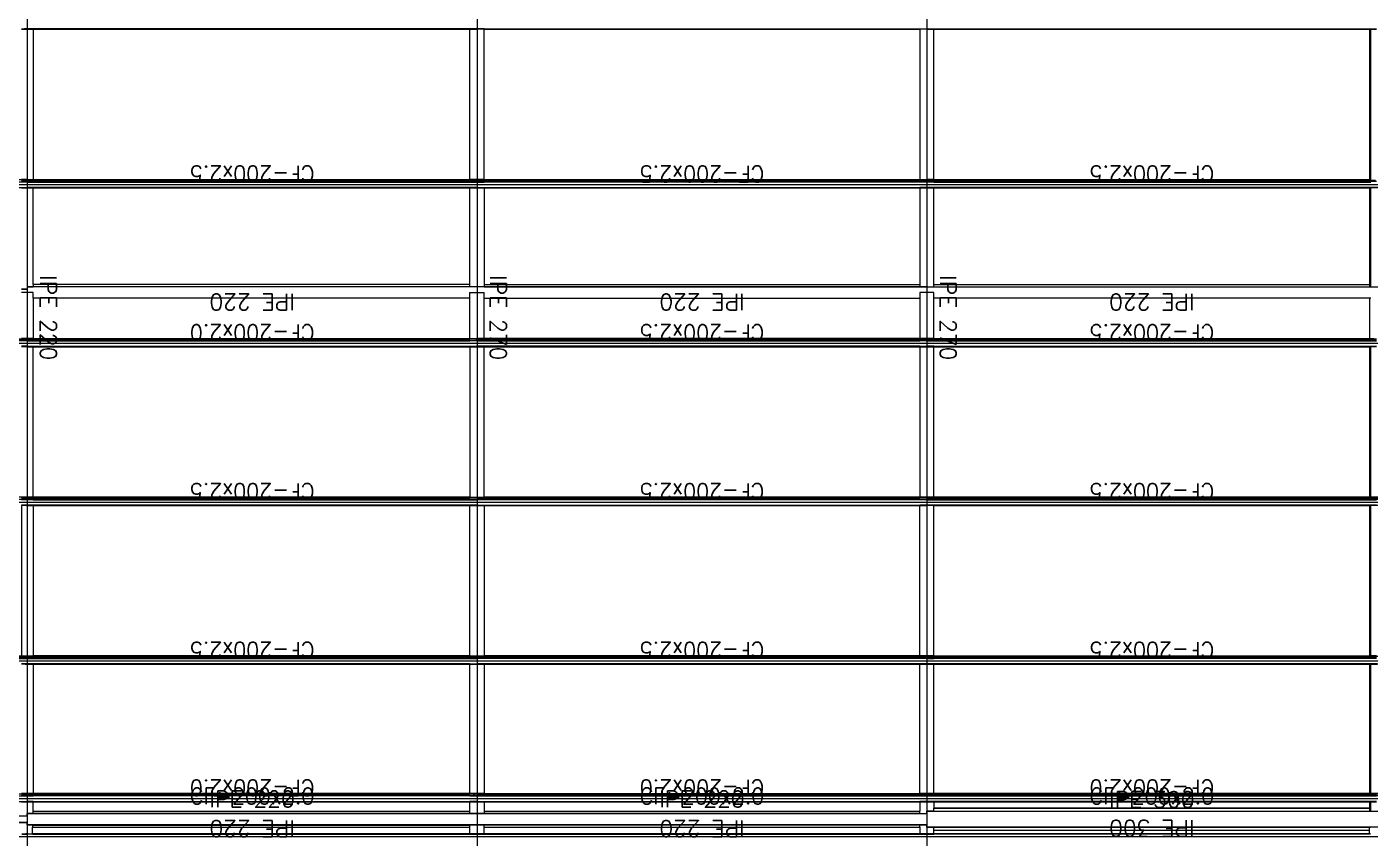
# Model space of a CAD drawing. Header units: millimetres. Extents: x 0 to 149, y -64 to 103.
# Drawn here: x 71.74 to 84.43, y -0.99 to 6.68 of the extents above; entities that cross this region are included whole.
import ezdxf
from ezdxf.enums import TextEntityAlignment as Align

# ---------------------------------------------------------------- set-up
doc = ezdxf.new("R2010")
doc.units = ezdxf.units.MM
for name, color, linetype, lineweight in [('BARRAS_DE_ACERO', 7, 'Continuous', 9), ('ejes', 251, 'Continuous', 0), ('REFERENCIA_DE_LAS_BARRAS', 2, 'Continuous', 9)]:
    doc.layers.add(name, color=color, linetype=linetype, lineweight=lineweight)
doc.styles.add('CYPETXT', font='romans__.ttf', dxfattribs={"height": 0.2})

msp = doc.modelspace()

# ---------------------------------------------------------------- linework, layer by layer
at = {"layer": 'BARRAS_DE_ACERO'}
for p, q in [((71.735, 6.658), (71.683, 6.658)), ((71.735, 6.657), (71.683, 6.657)), ((71.683, 6.657), (71.735, 6.657)), ((71.735, 6.661), (71.714, 6.661)), ((71.735, 6.659), (71.715, 6.659)), ((71.735, 6.661), (71.741, 6.661)), ((71.793, 6.659), (71.735, 6.659)), ((71.735, 6.658), (71.793, 6.658)), ((71.793, 6.657), (71.735, 6.657)), ((71.735, 6.657), (71.793, 6.657)), ((71.741, 6.661), (71.793, 6.661)), ((71.793, 6.661), (75.988, 6.661)), ((71.793, 6.658), (75.987, 6.658)), ((71.793, 6.657), (75.988, 6.657)), ((71.793, 6.657), (75.92, 6.657)), ((71.793, 6.657), (71.793, 5.236)), ((75.92, 6.657), (75.988, 6.657)), ((75.987, 6.658), (75.988, 6.658)), ((75.988, 6.661), (75.988, 6.661)), ((76.055, 6.661), (75.988, 6.661)), ((75.988, 6.66), (80.241, 6.66)), ((75.988, 6.658), (75.988, 6.657)), ((80.239, 6.657), (75.988, 6.657)), ((75.988, 6.657), (75.988, 6.657)), ((75.988, 6.657), (75.988, 6.657)), ((75.988, 6.657), (75.988, 6.657)), ((80.24, 6.658), (76.022, 6.658)), ((76.055, 6.661), (80.241, 6.661)), ((76.055, 6.657), (80.17, 6.657)), ((80.17, 6.657), (80.17, 5.236)), ((80.241, 6.657), (80.17, 6.657)), ((80.239, 6.657), (80.241, 6.657)), ((80.241, 6.658), (80.24, 6.658)), ((80.241, 6.661), (84.485, 6.661)), ((80.241, 6.66), (80.279, 6.66)), ((80.241, 6.658), (80.244, 6.658)), ((80.241, 6.657), (80.305, 6.657)), ((80.243, 6.657), (84.485, 6.657)), ((84.485, 6.658), (80.244, 6.658)), ((80.279, 6.66), (84.485, 6.66)), ((84.423, 6.657), (80.305, 6.657)), ((80.305, 5.236), (80.305, 6.657)), ((71.738, 5.234), (69.363, 5.234)), ((71.735, 5.236), (71.683, 5.236)), ((71.683, 5.232), (71.737, 5.232)), ((71.735, 5.215), (71.683, 5.215)), ((71.735, 5.213), (71.683, 5.213)), ((71.686, 5.232), (71.735, 5.232)), ((71.735, 5.216), (71.734, 5.216)), ((71.735, 5.236), (71.738, 5.236)), ((71.735, 5.232), (71.738, 5.232)), ((71.735, 5.215), (71.737, 5.215)), ((71.735, 5.213), (71.738, 5.213)), ((71.737, 5.212), (71.735, 5.212)), ((71.737, 5.232), (71.738, 5.232)), ((71.738, 5.236), (71.738, 5.234)), ((71.793, 5.234), (71.738, 5.234)), ((71.738, 5.234), (71.738, 5.234)), ((71.738, 5.234), (71.738, 5.234)), ((71.738, 5.232), (71.738, 5.232)), ((71.738, 5.232), (71.741, 5.232)), ((71.738, 5.232), (71.738, 5.232)), ((71.738, 5.232), (71.738, 5.232)), ((71.738, 5.231), (71.751, 5.231)), ((71.738, 5.218), (71.741, 5.218)), ((71.738, 5.217), (75.987, 5.217)), ((71.738, 5.217), (71.738, 5.217)), ((71.738, 5.215), (71.738, 5.216)), ((71.738, 5.215), (76.055, 5.215)), ((71.738, 5.215), (71.738, 5.213)), ((71.738, 5.212), (71.738, 5.213)), ((71.738, 5.213), (71.793, 5.213)), ((71.738, 5.213), (71.738, 5.213)), ((71.738, 5.211), (71.793, 5.211)), ((71.741, 5.232), (71.748, 5.232)), ((71.741, 5.218), (75.987, 5.218)), ((71.748, 5.232), (71.793, 5.232)), ((71.751, 5.231), (75.991, 5.231)), ((71.793, 5.234), (75.92, 5.234)), ((71.793, 5.232), (75.92, 5.232)), ((71.793, 5.213), (76.055, 5.213)), ((71.793, 5.211), (76.055, 5.211)), ((76.055, 5.236), (75.92, 5.236)), ((75.92, 5.234), (75.991, 5.234)), ((75.985, 5.232), (75.92, 5.232)), ((75.92, 5.216), (75.991, 5.216)), ((75.988, 5.232), (75.985, 5.232)), ((84.485, 5.218), (75.987, 5.218)), ((80.235, 5.217), (75.987, 5.217)), ((75.988, 5.232), (75.991, 5.232)), ((80.305, 5.234), (75.991, 5.234)), ((76.05, 5.232), (75.991, 5.232)), ((76.055, 5.231), (75.991, 5.231)), ((80.285, 5.216), (75.991, 5.216)), ((76.055, 5.236), (80.17, 5.236)), ((76.055, 5.231), (80.305, 5.231)), ((80.305, 5.215), (76.055, 5.215)), ((80.305, 5.213), (76.055, 5.213)), ((76.055, 5.211), (76.055, 5.211)), ((80.17, 5.236), (80.241, 5.236)), ((80.17, 5.232), (80.241, 5.232)), ((80.235, 5.217), (84.423, 5.217)), ((80.305, 5.236), (80.241, 5.236)), ((80.241, 5.232), (80.257, 5.232)), ((80.257, 5.232), (84.476, 5.232)), ((80.285, 5.216), (84.423, 5.216)), ((80.305, 5.234), (84.433, 5.234)), ((80.305, 5.231), (84.474, 5.231)), ((80.305, 5.215), (84.423, 5.215)), ((80.305, 5.213), (84.423, 5.213)), ((80.305, 5.211), (84.433, 5.211)), ((84.423, 5.236), (84.433, 5.236)), ((84.433, 5.217), (84.423, 5.217)), ((84.433, 5.216), (84.423, 5.216)), ((84.433, 5.215), (84.423, 5.215)), ((84.433, 5.213), (84.423, 5.213)), ((71.735, 5.159), (71.733, 5.159)), ((71.738, 5.161), (71.735, 5.161)), ((71.738, 5.158), (71.735, 5.158)), ((71.735, 5.157), (71.735, 5.157)), ((71.738, 5.161), (71.738, 5.16)), ((71.738, 5.16), (71.769, 5.16)), ((71.738, 5.158), (71.738, 5.158)), ((71.738, 5.157), (71.738, 5.158)), ((71.738, 5.157), (71.793, 5.157)), ((71.738, 5.157), (71.738, 5.157)), ((71.793, 5.157), (71.738, 5.157)), ((71.793, 5.161), (71.741, 5.161)), ((71.769, 5.16), (71.793, 5.16)), ((71.793, 5.158), (71.792, 5.158)), ((71.793, 5.161), (71.793, 5.161)), ((71.793, 5.161), (76.055, 5.161)), ((71.793, 5.16), (71.793, 5.16)), ((75.991, 5.16), (71.793, 5.16)), ((71.793, 5.158), (71.793, 5.158)), ((76.055, 5.158), (71.793, 5.158)), ((71.793, 4.245), (71.793, 5.157)), ((71.793, 5.157), (75.92, 5.157)), ((76.055, 5.157), (71.793, 5.157)), ((75.92, 4.245), (75.92, 5.157)), ((75.991, 5.16), (76.055, 5.16)), ((76.055, 5.161), (80.17, 5.161)), ((76.055, 5.161), (76.055, 5.161)), ((76.055, 5.16), (76.055, 5.16)), ((76.055, 5.16), (80.17, 5.16)), ((76.055, 5.16), (76.055, 5.16)), ((76.055, 5.158), (76.055, 5.158)), ((76.055, 5.158), (80.17, 5.158)), ((76.055, 5.157), (80.17, 5.157)), ((80.235, 5.161), (80.17, 5.161)), ((80.235, 5.16), (80.17, 5.16)), ((80.235, 5.158), (80.17, 5.158)), ((80.17, 5.157), (80.235, 5.157)), ((80.17, 5.157), (80.17, 4.245)), ((80.17, 5.157), (80.235, 5.157)), ((80.305, 5.161), (80.235, 5.161)), ((80.235, 5.161), (80.235, 5.161)), ((80.305, 5.16), (80.235, 5.16)), ((80.235, 5.16), (80.235, 5.16)), ((80.305, 5.158), (80.235, 5.158)), ((80.235, 5.158), (80.235, 5.158)), ((80.235, 5.157), (80.235, 5.157)), ((80.235, 5.157), (80.305, 5.157)), ((80.305, 5.161), (84.494, 5.161)), ((84.543, 5.16), (80.305, 5.16)), ((80.305, 4.245), (80.305, 5.157)), ((71.684, 4.2), (71.735, 4.2)), ((71.738, 4.224), (71.738, 4.223)), ((71.738, 4.224), (71.793, 4.224)), ((71.738, 4.223), (71.738, 4.2)), ((80.242, 4.223), (71.738, 4.223)), ((75.92, 4.244), (71.793, 4.244)), ((75.92, 4.244), (75.92, 4.245)), ((75.92, 4.224), (75.92, 4.244)), ((75.92, 4.224), (75.92, 4.224)), ((76.055, 4.244), (80.17, 4.244)), ((76.055, 4.224), (76.055, 4.224)), ((80.17, 4.245), (80.17, 4.244)), ((80.17, 4.244), (80.17, 4.224)), ((80.242, 4.223), (80.267, 4.223)), ((80.267, 4.223), (88.735, 4.223)), ((84.433, 4.224), (84.423, 4.224)), ((71.793, 4.168), (71.683, 4.168)), ((71.793, 4.114), (71.793, 4.168)), ((71.793, 4.114), (71.793, 3.736)), ((75.92, 4.114), (71.793, 4.114)), ((76.055, 4.114), (76.055, 4.168)), ((76.055, 4.114), (80.17, 4.114)), ((80.17, 4.114), (80.17, 3.736)), ((80.305, 4.114), (80.305, 4.168)), ((80.305, 3.736), (80.305, 4.114)), ((84.423, 4.114), (80.305, 4.114)), ((84.433, 4.114), (84.423, 4.114)), ((69.305, 3.718), (71.741, 3.718)), ((69.309, 3.732), (71.793, 3.732)), ((71.683, 3.736), (71.735, 3.736)), ((71.735, 3.734), (71.683, 3.734)), ((71.735, 3.717), (71.683, 3.717)), ((71.735, 3.716), (71.683, 3.716)), ((71.735, 3.713), (71.683, 3.713)), ((71.793, 3.736), (71.735, 3.736)), ((71.74, 3.717), (71.735, 3.717)), ((71.735, 3.716), (71.739, 3.716)), ((71.735, 3.713), (75.92, 3.713)), ((71.735, 3.712), (71.738, 3.712)), ((71.738, 3.712), (75.92, 3.712)), ((71.739, 3.716), (71.74, 3.716)), ((71.74, 3.717), (71.741, 3.717)), ((71.741, 3.716), (71.74, 3.716)), ((71.741, 3.732), (71.793, 3.732)), ((71.741, 3.718), (75.985, 3.718)), ((71.741, 3.717), (71.743, 3.717)), ((71.743, 3.716), (71.741, 3.716)), ((75.92, 3.715), (71.741, 3.715)), ((71.793, 3.717), (71.743, 3.717)), ((71.743, 3.716), (75.92, 3.716)), ((71.793, 3.732), (75.92, 3.732)), ((75.976, 3.732), (71.793, 3.732)), ((71.793, 3.717), (75.92, 3.717)), ((75.92, 3.736), (75.988, 3.736)), ((75.92, 3.734), (75.985, 3.734)), ((75.985, 3.732), (75.92, 3.732)), ((75.985, 3.717), (75.92, 3.717)), ((75.985, 3.716), (75.92, 3.716)), ((75.985, 3.715), (75.92, 3.715)), ((75.985, 3.713), (75.92, 3.713)), ((75.976, 3.732), (75.985, 3.732)), ((75.985, 3.732), (75.988, 3.732)), ((75.985, 3.718), (75.988, 3.718)), ((75.985, 3.716), (75.988, 3.716)), ((75.985, 3.715), (75.988, 3.715)), ((75.985, 3.713), (75.986, 3.713)), ((75.986, 3.713), (75.988, 3.713)), ((75.988, 3.736), (75.988, 3.736)), ((76.017, 3.734), (75.988, 3.734)), ((75.988, 3.734), (75.988, 3.734)), ((75.988, 3.732), (75.988, 3.732)), ((80.17, 3.732), (75.988, 3.732)), ((75.988, 3.731), (75.988, 3.732)), ((75.988, 3.731), (76.055, 3.731)), ((75.988, 3.718), (75.988, 3.731)), ((75.988, 3.718), (75.988, 3.718)), ((79.068, 3.717), (75.988, 3.717)), ((75.988, 3.715), (75.988, 3.716)), ((75.988, 3.715), (75.988, 3.713)), ((75.988, 3.713), (75.991, 3.713)), ((75.988, 3.713), (75.988, 3.713)), ((75.988, 3.712), (75.988, 3.713)), ((80.17, 3.716), (75.991, 3.716)), ((75.991, 3.715), (80.17, 3.715)), ((80.17, 3.713), (75.991, 3.713)), ((80.238, 3.734), (76.017, 3.734)), ((76.055, 3.736), (80.17, 3.736)), ((80.17, 3.731), (76.055, 3.731)), ((80.17, 3.717), (79.068, 3.717)), ((80.17, 3.736), (80.241, 3.736)), ((80.17, 3.732), (80.238, 3.732)), ((80.238, 3.731), (80.17, 3.731)), ((80.235, 3.718), (80.17, 3.718)), ((80.17, 3.717), (80.235, 3.717)), ((80.235, 3.716), (80.17, 3.716)), ((80.235, 3.715), (80.17, 3.715)), ((80.235, 3.713), (80.17, 3.713)), ((80.235, 3.718), (80.305, 3.718)), ((80.305, 3.717), (80.235, 3.717)), ((80.235, 3.716), (80.238, 3.716)), ((80.238, 3.715), (80.235, 3.715)), ((80.235, 3.713), (80.241, 3.713)), ((80.241, 3.711), (80.237, 3.711)), ((80.241, 3.734), (80.238, 3.734)), ((80.238, 3.732), (80.241, 3.732)), ((80.238, 3.731), (80.241, 3.731)), ((80.305, 3.716), (80.238, 3.716)), ((80.238, 3.715), (80.241, 3.715)), ((80.305, 3.736), (80.241, 3.736)), ((80.266, 3.734), (80.241, 3.734)), ((80.241, 3.731), (84.485, 3.731)), ((80.305, 3.715), (80.241, 3.715)), ((80.305, 3.713), (80.241, 3.713)), ((80.241, 3.711), (80.305, 3.711)), ((80.305, 3.734), (80.266, 3.734)), ((80.305, 3.734), (84.46, 3.734)), ((84.485, 3.718), (80.305, 3.718)), ((80.305, 3.717), (83.318, 3.717)), ((84.485, 3.716), (80.305, 3.716)), ((84.485, 3.715), (80.305, 3.715)), ((84.485, 3.713), (80.305, 3.713)), ((80.305, 3.711), (84.485, 3.711)), ((83.318, 3.717), (84.485, 3.717)), ((84.423, 3.736), (84.433, 3.736)), ((71.735, 3.661), (71.683, 3.661)), ((71.683, 3.659), (71.735, 3.659)), ((71.683, 3.658), (71.735, 3.658)), ((71.735, 3.657), (71.683, 3.657)), ((71.735, 3.657), (71.692, 3.657)), ((71.735, 3.661), (71.741, 3.661)), ((71.735, 3.659), (71.741, 3.659)), ((71.741, 3.658), (71.735, 3.658)), ((71.735, 3.657), (71.741, 3.657)), ((71.741, 3.661), (71.793, 3.661)), ((71.793, 3.659), (71.741, 3.659)), ((71.793, 3.657), (71.75, 3.657)), ((71.793, 3.661), (75.985, 3.661)), ((71.793, 3.659), (75.988, 3.659)), ((71.793, 2.236), (71.793, 3.657)), ((71.793, 3.657), (75.988, 3.657)), ((75.92, 3.657), (75.92, 2.236)), ((75.988, 3.657), (75.92, 3.657)), ((75.988, 3.661), (75.985, 3.661)), ((75.988, 3.658), (75.987, 3.658)), ((75.988, 3.661), (75.988, 3.661)), ((75.988, 3.661), (75.991, 3.661)), ((75.988, 3.658), (75.988, 3.658)), ((75.988, 3.658), (75.988, 3.658)), ((75.988, 3.657), (75.991, 3.657)), ((75.988, 3.657), (75.988, 3.657)), ((75.988, 3.657), (75.988, 3.657)), ((80.17, 3.661), (75.991, 3.661)), ((75.991, 3.658), (76.022, 3.658)), ((75.991, 3.658), (75.991, 3.658)), ((75.992, 3.657), (75.991, 3.657)), ((75.991, 3.657), (75.991, 3.657)), ((76.055, 3.657), (75.991, 3.657)), ((75.992, 3.657), (80.17, 3.657)), ((80.17, 3.658), (76.022, 3.658)), ((76.055, 2.236), (76.055, 3.657)), ((76.055, 3.657), (80.17, 3.657)), ((80.17, 3.661), (80.235, 3.661)), ((80.17, 3.66), (80.235, 3.66)), ((80.17, 3.658), (80.235, 3.658)), ((80.17, 3.657), (80.235, 3.657)), ((80.17, 3.657), (80.17, 2.236)), ((80.17, 3.657), (80.235, 3.657)), ((80.305, 3.661), (80.235, 3.661)), ((80.235, 3.66), (80.241, 3.66)), ((80.235, 3.658), (80.24, 3.658)), ((80.235, 3.657), (80.239, 3.657)), ((80.241, 3.657), (80.235, 3.657)), ((80.241, 3.657), (80.239, 3.657)), ((80.24, 3.658), (80.241, 3.658)), ((80.258, 3.66), (80.241, 3.66)), ((80.242, 3.658), (80.241, 3.658)), ((80.247, 3.657), (80.241, 3.657)), ((80.241, 3.657), (80.241, 3.657)), ((84.485, 3.658), (80.242, 3.658)), ((80.247, 3.657), (84.433, 3.657)), ((80.305, 3.661), (84.485, 3.661)), ((80.305, 2.236), (80.305, 3.657)), ((71.738, 2.234), (69.306, 2.234)), ((71.738, 2.212), (69.363, 2.212)), ((71.735, 2.236), (71.683, 2.236)), ((71.683, 2.232), (71.738, 2.232)), ((71.735, 2.218), (71.683, 2.218)), ((71.683, 2.213), (71.735, 2.213)), ((71.735, 2.232), (71.686, 2.232)), ((71.735, 2.159), (71.72, 2.159)), ((71.728, 2.216), (71.735, 2.216)), ((71.731, 2.217), (71.735, 2.217)), ((71.731, 2.158), (71.735, 2.158)), ((71.738, 2.236), (71.735, 2.236)), ((71.738, 2.218), (71.735, 2.218)), ((71.738, 2.217), (71.735, 2.217)), ((71.735, 2.216), (71.738, 2.216)), ((71.735, 2.215), (71.735, 2.215)), ((71.736, 2.213), (71.735, 2.213)), ((71.738, 2.158), (71.735, 2.158)), ((71.738, 2.236), (71.738, 2.236)), ((71.738, 2.234), (71.744, 2.234)), ((71.738, 2.234), (71.738, 2.234)), ((71.738, 2.232), (71.738, 2.231)), ((71.738, 2.232), (71.741, 2.232)), ((71.738, 2.232), (71.738, 2.232)), ((71.738, 2.218), (71.738, 2.231)), ((71.741, 2.231), (71.738, 2.231)), ((71.738, 2.218), (71.738, 2.218)), ((71.738, 2.217), (71.738, 2.217)), ((75.92, 2.217), (71.738, 2.217)), ((71.738, 2.216), (71.738, 2.217)), ((71.739, 2.216), (71.738, 2.216)), ((71.738, 2.216), (71.738, 2.216)), ((71.738, 2.215), (75.92, 2.215)), ((71.738, 2.213), (71.738, 2.213)), ((71.738, 2.211), (71.738, 2.212)), ((71.793, 2.211), (71.738, 2.211)), ((71.738, 2.161), (71.741, 2.161)), ((71.738, 2.16), (71.738, 2.161)), ((71.738, 2.158), (71.738, 2.159)), ((71.738, 2.158), (71.793, 2.158)), ((71.738, 2.157), (71.738, 2.158)), ((71.738, 2.158), (71.738, 2.158)), ((75.92, 2.216), (71.739, 2.216)), ((71.741, 2.231), (80.17, 2.231)), ((71.793, 2.161), (71.741, 2.161)), ((71.741, 2.16), (71.743, 2.16)), ((71.793, 2.16), (71.743, 2.16)), ((71.744, 2.234), (71.745, 2.234)), ((71.745, 2.234), (75.991, 2.234)), ((75.92, 2.236), (71.793, 2.236)), ((71.793, 2.232), (80.17, 2.232)), ((71.793, 2.211), (75.92, 2.211)), ((75.92, 2.161), (71.793, 2.161)), ((71.793, 2.16), (75.92, 2.16)), ((71.793, 2.158), (75.92, 2.158)), ((75.92, 2.236), (76.055, 2.236)), ((75.92, 2.215), (75.985, 2.215)), ((75.92, 2.211), (75.985, 2.211)), ((75.985, 2.161), (75.92, 2.161)), ((75.985, 2.16), (75.92, 2.16)), ((75.92, 2.158), (75.985, 2.158)), ((76.055, 2.215), (75.985, 2.215)), ((75.985, 2.213), (80.17, 2.213)), ((75.988, 2.211), (75.985, 2.211)), ((75.991, 2.161), (75.985, 2.161)), ((75.986, 2.16), (75.985, 2.16)), ((75.985, 2.158), (75.99, 2.158)), ((80.17, 2.211), (75.988, 2.211)), ((75.99, 2.158), (75.991, 2.158)), ((75.991, 2.234), (80.17, 2.234)), ((75.991, 2.161), (80.17, 2.161)), ((75.992, 2.158), (75.991, 2.158)), ((75.992, 2.158), (80.17, 2.158)), ((75.993, 2.16), (80.17, 2.16)), ((80.17, 2.236), (76.055, 2.236)), ((76.055, 2.218), (80.235, 2.218)), ((79.068, 2.217), (76.055, 2.217)), ((80.238, 2.216), (76.055, 2.216)), ((76.055, 2.215), (80.17, 2.215)), ((80.235, 2.236), (80.17, 2.236)), ((80.235, 2.234), (80.17, 2.234)), ((80.235, 2.232), (80.17, 2.232)), ((80.235, 2.231), (80.17, 2.231)), ((80.17, 2.213), (80.24, 2.213)), ((80.235, 2.211), (80.17, 2.211)), ((80.235, 2.16), (80.17, 2.16)), ((80.17, 2.158), (80.235, 2.158)), ((80.235, 2.234), (80.252, 2.234)), ((80.252, 2.232), (80.235, 2.232)), ((80.235, 2.231), (80.252, 2.231)), ((80.241, 2.218), (80.235, 2.218)), ((80.241, 2.211), (80.235, 2.211)), ((80.235, 2.16), (84.485, 2.16)), ((80.305, 2.158), (80.235, 2.158)), ((80.241, 2.216), (80.238, 2.216)), ((80.241, 2.213), (80.24, 2.213)), ((80.241, 2.218), (84.543, 2.218)), ((80.241, 2.217), (80.243, 2.217)), ((80.241, 2.216), (80.242, 2.216)), ((80.241, 2.213), (84.485, 2.213)), ((80.241, 2.211), (84.485, 2.211)), ((80.244, 2.216), (80.242, 2.216)), ((80.243, 2.217), (83.318, 2.217)), ((84.434, 2.216), (80.244, 2.216)), ((84.485, 2.215), (80.249, 2.215)), ((80.252, 2.234), (84.423, 2.234)), ((84.423, 2.232), (80.252, 2.232)), ((80.252, 2.231), (84.553, 2.231)), ((80.305, 2.158), (84.423, 2.158)), ((88.683, 2.234), (84.423, 2.234)), ((84.553, 2.232), (84.423, 2.232)), ((71.738, 2.157), (71.728, 2.157)), ((71.735, 2.157), (71.738, 2.157)), ((71.738, 2.157), (71.793, 2.157)), ((71.738, 2.157), (71.738, 2.157)), ((71.738, 2.157), (71.738, 2.157)), ((75.92, 2.157), (71.793, 2.157)), ((71.793, 2.157), (75.92, 2.157)), ((71.793, 2.157), (71.793, 0.736)), ((75.92, 0.736), (75.92, 2.157)), ((75.92, 2.157), (75.985, 2.157)), ((75.92, 2.157), (75.985, 2.157)), ((75.985, 2.157), (75.991, 2.157)), ((75.985, 2.157), (75.991, 2.157)), ((75.991, 2.157), (75.997, 2.157)), ((80.17, 2.157), (75.997, 2.157)), ((76.055, 2.157), (76.055, 0.736)), ((80.17, 2.157), (80.235, 2.157)), ((80.17, 2.157), (80.235, 2.157)), ((80.305, 2.157), (80.235, 2.157)), ((80.235, 2.157), (80.241, 2.157)), ((80.252, 2.157), (80.241, 2.157)), ((84.442, 2.157), (80.252, 2.157)), ((84.423, 2.157), (80.305, 2.157)), ((80.305, 0.736), (80.305, 2.157)), ((71.738, 0.734), (66.805, 0.734)), ((69.253, 0.732), (71.735, 0.732)), ((69.305, 0.717), (71.735, 0.717)), ((71.738, 0.716), (69.305, 0.716)), ((71.738, 0.715), (69.363, 0.715)), ((71.738, 0.713), (69.363, 0.713)), ((69.694, 0.712), (71.735, 0.712)), ((71.735, 0.661), (71.683, 0.661)), ((71.735, 0.657), (71.683, 0.657)), ((71.738, 0.718), (71.687, 0.718)), ((71.72, 0.659), (71.735, 0.659)), ((71.728, 0.658), (71.735, 0.658)), ((71.735, 0.657), (71.728, 0.657)), ((71.738, 0.736), (71.735, 0.736)), ((71.738, 0.732), (71.735, 0.732)), ((71.738, 0.717), (71.735, 0.717)), ((71.738, 0.712), (71.735, 0.712)), ((71.735, 0.661), (71.738, 0.661)), ((71.738, 0.659), (71.735, 0.659)), ((71.735, 0.657), (71.738, 0.657)), ((71.738, 0.736), (71.793, 0.736)), ((71.738, 0.736), (71.738, 0.734)), ((71.738, 0.736), (71.738, 0.736)), ((71.738, 0.734), (71.741, 0.734)), ((71.738, 0.734), (71.738, 0.734)), ((71.738, 0.732), (71.738, 0.731)), ((71.738, 0.732), (71.738, 0.732)), ((71.738, 0.731), (71.738, 0.718)), ((71.738, 0.731), (71.793, 0.731)), ((71.738, 0.718), (71.738, 0.717)), ((71.738, 0.717), (71.738, 0.716)), ((71.738, 0.717), (71.738, 0.717)), ((71.741, 0.717), (71.738, 0.717)), ((71.738, 0.715), (71.738, 0.716)), ((71.738, 0.716), (71.738, 0.716)), ((71.793, 0.716), (71.738, 0.716)), ((71.738, 0.715), (71.738, 0.713)), ((71.738, 0.713), (71.738, 0.712)), ((71.738, 0.711), (71.738, 0.712)), ((71.738, 0.711), (71.793, 0.711)), ((71.738, 0.661), (71.738, 0.66)), ((71.738, 0.661), (71.738, 0.661)), ((71.741, 0.661), (71.738, 0.661)), ((71.738, 0.658), (71.792, 0.658)), ((71.738, 0.657), (71.738, 0.657)), ((71.738, 0.657), (71.738, 0.657)), ((71.793, 0.734), (71.741, 0.734)), ((71.748, 0.717), (71.741, 0.717)), ((71.793, 0.715), (71.741, 0.715)), ((71.793, 0.713), (71.741, 0.713)), ((71.793, 0.661), (71.741, 0.661)), ((71.793, 0.66), (71.741, 0.66)), ((71.742, 0.718), (71.75, 0.718)), ((71.748, 0.717), (71.791, 0.717)), ((75.985, 0.732), (71.786, 0.732)), ((71.791, 0.717), (75.92, 0.717)), ((71.792, 0.658), (75.92, 0.658)), ((75.92, 0.736), (71.793, 0.736)), ((76.055, 0.734), (71.793, 0.734)), ((71.793, 0.731), (80.17, 0.731)), ((75.92, 0.716), (71.793, 0.716)), ((71.793, 0.715), (71.793, 0.715)), ((71.793, 0.715), (75.92, 0.715)), ((71.793, 0.713), (71.793, 0.713)), ((71.793, 0.713), (75.92, 0.713)), ((71.793, 0.711), (71.793, 0.711)), ((71.793, 0.66), (75.92, 0.66)), ((71.793, 0.66), (71.793, 0.66)), ((71.793, 0.657), (75.92, 0.657)), ((71.793, 0.657), (75.92, 0.657)), ((75.92, 0.736), (75.985, 0.736)), ((75.988, 0.717), (75.92, 0.717)), ((75.92, 0.716), (76.055, 0.716)), ((75.92, 0.715), (75.985, 0.715)), ((75.92, 0.713), (75.985, 0.713)), ((75.92, 0.661), (75.985, 0.661)), ((75.92, 0.66), (75.985, 0.66)), ((75.92, 0.658), (75.985, 0.658)), ((75.92, 0.657), (75.985, 0.657)), ((75.92, 0.657), (75.985, 0.657)), ((75.985, 0.736), (76.055, 0.736)), ((75.985, 0.732), (80.17, 0.732)), ((76.055, 0.715), (75.985, 0.715)), ((76.055, 0.713), (75.985, 0.713)), ((76.055, 0.711), (75.985, 0.711)), ((76.055, 0.661), (75.985, 0.661)), ((76.055, 0.66), (75.985, 0.66)), ((75.991, 0.657), (75.985, 0.657)), ((75.988, 0.717), (76.055, 0.717)), ((76.055, 0.657), (76.002, 0.657)), ((80.17, 0.736), (76.055, 0.736)), ((76.055, 0.734), (80.17, 0.734)), ((80.17, 0.718), (76.055, 0.718)), ((76.055, 0.717), (80.241, 0.717)), ((80.241, 0.716), (76.055, 0.716)), ((76.055, 0.715), (80.241, 0.715)), ((80.241, 0.713), (76.055, 0.713)), ((80.241, 0.711), (76.055, 0.711)), ((76.055, 0.661), (84.491, 0.661)), ((80.17, 0.66), (76.055, 0.66)), ((76.055, 0.657), (76.055, -0.564)), ((80.17, 0.657), (76.055, 0.657)), ((80.235, 0.734), (80.17, 0.734)), ((80.235, 0.732), (80.17, 0.732)), ((80.17, 0.731), (80.235, 0.731)), ((80.235, 0.718), (80.17, 0.718)), ((80.235, 0.66), (80.17, 0.66)), ((80.182, 0.657), (80.17, 0.657)), ((80.17, 0.657), (80.235, 0.657)), ((80.182, 0.657), (84.491, 0.657)), ((80.202, 0.658), (80.235, 0.658)), ((80.305, 0.736), (80.235, 0.736)), ((80.305, 0.734), (80.235, 0.734)), ((80.241, 0.731), (80.235, 0.731)), ((80.241, 0.718), (80.235, 0.718)), ((84.491, 0.66), (80.235, 0.66)), ((84.543, 0.658), (80.235, 0.658)), ((80.305, 0.657), (80.235, 0.657)), ((80.241, 0.731), (80.305, 0.731)), ((80.241, 0.718), (80.305, 0.718)), ((80.241, 0.717), (80.305, 0.717)), ((80.241, 0.716), (80.305, 0.716)), ((80.241, 0.715), (80.305, 0.715)), ((80.305, 0.713), (80.241, 0.713)), ((80.241, 0.711), (80.305, 0.711)), ((80.305, 0.734), (84.468, 0.734)), ((80.305, 0.731), (84.485, 0.731)), ((84.485, 0.718), (80.305, 0.718)), ((84.485, 0.717), (80.305, 0.717)), ((84.485, 0.716), (80.305, 0.716)), ((80.305, 0.715), (84.485, 0.715)), ((80.305, 0.713), (84.485, 0.713)), ((84.485, 0.711), (80.305, 0.711)), ((84.423, 0.657), (80.305, 0.657)), ((84.423, 0.736), (84.433, 0.736)), ((69.311, -0.588), (71.738, -0.588)), ((69.313, -0.587), (71.793, -0.587)), ((69.363, -0.568), (71.735, -0.568)), ((71.735, -0.564), (71.683, -0.564)), ((71.683, -0.566), (71.737, -0.566)), ((71.741, -0.568), (71.683, -0.568)), ((71.735, -0.584), (71.683, -0.584)), ((71.683, -0.585), (71.735, -0.585)), ((71.735, -0.582), (71.696, -0.582)), ((71.735, -0.564), (71.741, -0.564)), ((71.735, -0.568), (71.738, -0.568)), ((75.92, -0.582), (71.735, -0.582)), ((71.735, -0.584), (75.953, -0.584)), ((75.92, -0.585), (71.735, -0.585)), ((71.741, -0.566), (71.737, -0.566)), ((71.738, -0.568), (71.738, -0.568)), ((71.741, -0.568), (71.738, -0.568)), ((71.738, -0.588), (71.791, -0.588)), ((71.741, -0.566), (71.741, -0.566)), ((71.744, -0.566), (71.741, -0.566)), ((71.741, -0.568), (71.793, -0.568)), ((71.741, -0.568), (71.742, -0.568)), ((71.742, -0.568), (71.793, -0.568)), ((75.92, -0.566), (71.744, -0.566)), ((75.92, -0.588), (71.791, -0.588)), ((75.92, -0.568), (71.793, -0.568)), ((71.793, -0.568), (76.055, -0.568)), ((75.92, -0.587), (71.793, -0.587)), ((75.985, -0.564), (75.92, -0.564)), ((75.92, -0.566), (80.17, -0.566)), ((75.92, -0.568), (80.305, -0.568)), ((75.92, -0.582), (75.985, -0.582)), ((75.92, -0.585), (75.985, -0.585)), ((75.92, -0.587), (75.985, -0.587)), ((75.985, -0.588), (75.92, -0.588)), ((75.969, -0.583), (75.95, -0.583)), ((75.953, -0.584), (75.985, -0.584)), ((75.969, -0.583), (75.985, -0.583)), ((76.055, -0.564), (75.985, -0.564)), ((76.055, -0.582), (75.985, -0.582)), ((79.175, -0.583), (75.985, -0.583)), ((76.055, -0.584), (75.985, -0.584)), ((75.985, -0.585), (76.055, -0.585)), ((75.985, -0.587), (76.055, -0.587)), ((80.17, -0.588), (75.985, -0.588)), ((76.055, -0.568), (80.241, -0.568)), ((80.305, -0.582), (76.055, -0.582)), ((84.485, -0.584), (76.055, -0.584)), ((80.17, -0.587), (76.055, -0.587)), ((80.305, -0.583), (79.175, -0.583)), ((80.235, -0.564), (80.17, -0.564)), ((80.17, -0.566), (80.235, -0.566)), ((80.17, -0.587), (80.235, -0.587)), ((80.17, -0.588), (80.235, -0.588)), ((80.235, -0.564), (80.241, -0.564)), ((80.27, -0.566), (80.235, -0.566)), ((80.235, -0.587), (80.305, -0.587)), ((80.235, -0.588), (84.485, -0.588)), ((80.241, -0.585), (80.238, -0.585)), ((80.241, -0.568), (80.305, -0.568)), ((80.241, -0.585), (80.242, -0.585)), ((80.242, -0.585), (80.242, -0.585)), ((84.433, -0.585), (80.242, -0.585)), ((80.305, -0.566), (80.27, -0.566)), ((84.543, -0.566), (80.305, -0.566)), ((80.305, -0.568), (84.543, -0.568)), ((80.305, -0.568), (84.543, -0.568)), ((84.485, -0.587), (80.305, -0.587)), ((71.683, -0.641), (71.735, -0.641)), ((71.735, -0.642), (71.683, -0.642)), ((71.683, -0.643), (71.735, -0.643)), ((71.741, -0.641), (71.735, -0.641)), ((71.741, -0.642), (71.735, -0.642)), ((71.793, -0.643), (71.735, -0.643)), ((71.738, -0.775), (71.738, -0.752)), ((71.738, -0.752), (71.738, -0.775)), ((75.92, -0.752), (71.738, -0.752)), ((71.738, -0.752), (71.738, -0.752)), ((71.793, -0.639), (71.741, -0.639)), ((71.741, -0.641), (71.793, -0.641)), ((71.741, -0.642), (75.92, -0.642)), ((71.793, -0.639), (75.92, -0.639)), ((71.793, -0.641), (75.92, -0.641)), ((71.793, -0.73), (71.793, -0.643)), ((71.793, -0.643), (75.92, -0.643)), ((75.92, -0.643), (71.793, -0.643)), ((71.793, -0.731), (75.92, -0.731)), ((71.793, -0.751), (71.793, -0.731)), ((75.985, -0.639), (75.92, -0.639)), ((75.92, -0.641), (75.985, -0.641)), ((75.92, -0.642), (75.985, -0.642)), ((75.985, -0.643), (75.92, -0.643)), ((75.985, -0.643), (75.92, -0.643)), ((75.92, -0.73), (75.92, -0.731)), ((75.92, -0.751), (75.92, -0.752)), ((75.984, -0.752), (75.92, -0.752)), ((75.985, -0.752), (75.92, -0.752)), ((75.984, -0.752), (75.985, -0.752)), ((75.985, -0.639), (80.17, -0.639)), ((75.985, -0.641), (80.17, -0.641)), ((75.991, -0.643), (75.985, -0.643)), ((75.985, -0.643), (76.055, -0.643)), ((76.055, -0.752), (75.985, -0.752)), ((80.17, -0.643), (75.991, -0.643)), ((76.055, -0.643), (80.17, -0.643)), ((76.055, -0.643), (76.055, -0.73)), ((76.055, -0.73), (80.17, -0.73)), ((76.055, -0.73), (76.055, -0.731)), ((76.055, -0.731), (76.055, -0.751)), ((76.055, -0.751), (76.055, -0.752)), ((80.235, -0.641), (80.17, -0.641)), ((80.17, -0.643), (80.17, -0.73)), ((80.235, -0.643), (80.17, -0.643)), ((80.17, -0.643), (80.235, -0.643)), ((80.17, -0.752), (80.238, -0.752)), ((80.235, -0.641), (84.453, -0.641)), ((80.235, -0.643), (84.485, -0.643)), ((80.235, -0.643), (80.305, -0.643)), ((80.238, -0.732), (88.738, -0.732)), ((80.238, -0.732), (80.239, -0.732)), ((80.238, -0.732), (80.238, -0.732)), ((80.238, -0.732), (80.305, -0.732)), ((80.305, -0.732), (80.239, -0.732)), ((80.305, -0.703), (80.305, -0.702)), ((80.305, -0.702), (84.423, -0.702)), ((84.423, -0.703), (80.305, -0.703)), ((80.305, -0.731), (80.305, -0.703)), ((84.485, -0.639), (84.423, -0.639)), ((84.423, -0.702), (84.423, -0.643)), ((84.423, -0.702), (84.423, -0.703)), ((84.423, -0.731), (84.433, -0.731)), ((59.308, -0.775), (71.738, -0.775)), ((71.738, -0.839), (59.308, -0.839)), ((69.334, -0.839), (71.738, -0.839)), ((71.688, -0.839), (71.738, -0.839)), ((71.738, -0.775), (71.735, -0.775)), ((71.735, -0.775), (71.738, -0.775)), ((71.735, -0.775), (71.735, -0.775)), ((71.738, -0.775), (71.738, -0.775)), ((71.738, -0.862), (71.738, -0.839)), ((71.738, -0.839), (71.738, -0.839)), ((71.738, -0.84), (71.738, -0.839)), ((71.738, -0.862), (71.738, -0.84)), ((71.739, -0.862), (71.738, -0.862)), ((71.738, -0.862), (71.738, -0.862)), ((71.738, -0.862), (71.788, -0.862)), ((71.739, -0.862), (75.929, -0.862)), ((71.788, -0.862), (71.788, -0.863)), ((71.788, -0.863), (75.92, -0.863)), ((71.788, -0.883), (71.788, -0.884)), ((71.788, -0.884), (75.92, -0.884)), ((75.92, -0.862), (75.92, -0.863)), ((75.92, -0.862), (75.991, -0.862)), ((75.92, -0.883), (75.92, -0.863)), ((75.92, -0.884), (75.92, -0.883)), ((75.92, -0.944), (75.92, -0.884)), ((75.991, -0.862), (75.929, -0.862)), ((75.991, -0.862), (80.238, -0.862)), ((76.055, -0.862), (75.991, -0.862)), ((76.055, -0.863), (76.055, -0.862)), ((76.055, -0.883), (76.055, -0.863)), ((76.055, -0.884), (76.055, -0.883)), ((76.055, -0.944), (76.055, -0.884)), ((76.055, -0.884), (80.17, -0.884)), ((80.17, -0.862), (80.17, -0.863)), ((80.238, -0.862), (80.17, -0.862)), ((80.17, -0.883), (80.17, -0.884)), ((80.17, -0.884), (80.17, -0.944)), ((80.238, -0.862), (80.238, -0.882)), ((80.238, -0.862), (80.238, -0.862)), ((80.241, -0.882), (80.238, -0.882)), ((84.485, -0.882), (80.241, -0.882)), ((80.241, -0.882), (80.241, -0.882)), ((80.241, -0.882), (80.305, -0.882)), ((80.241, -0.882), (80.241, -0.882)), ((80.305, -0.882), (80.305, -0.883)), ((80.305, -0.883), (84.418, -0.883)), ((80.305, -0.911), (80.305, -0.883)), ((84.418, -0.883), (84.428, -0.883)), ((71.688, -0.945), (71.741, -0.945)), ((71.688, -0.946), (71.735, -0.946)), ((71.688, -0.948), (71.735, -0.948)), ((71.72, -0.944), (71.737, -0.944)), ((71.741, -0.944), (71.725, -0.944)), ((71.735, -0.946), (71.741, -0.946)), ((71.741, -0.948), (71.735, -0.948)), ((71.741, -0.944), (71.737, -0.944)), ((71.741, -0.944), (71.788, -0.944)), ((71.741, -0.944), (71.788, -0.944)), ((71.741, -0.945), (71.788, -0.945)), ((71.741, -0.946), (71.788, -0.946)), ((71.788, -0.948), (71.741, -0.948)), ((71.788, -0.944), (75.924, -0.944)), ((75.92, -0.945), (71.788, -0.945)), ((71.788, -0.946), (80.17, -0.946)), ((71.788, -0.948), (80.241, -0.948)), ((75.924, -0.944), (75.985, -0.944)), ((75.985, -0.944), (80.171, -0.944)), ((80.17, -0.944), (80.241, -0.944)), ((80.241, -0.946), (80.17, -0.946)), ((80.305, -0.944), (80.241, -0.944)), ((80.241, -0.945), (80.305, -0.945)), ((80.305, -0.946), (80.241, -0.946)), ((80.241, -0.948), (80.305, -0.948)), ((80.305, -0.945), (84.418, -0.945)), ((84.418, -0.946), (80.305, -0.946)), ((84.418, -0.948), (80.305, -0.948)), ((84.418, -0.911), (84.418, -0.912)), ((84.428, -0.944), (84.418, -0.944)), ((84.428, -0.945), (84.418, -0.945)), ((84.428, -0.946), (84.418, -0.946)), ((84.428, -0.948), (84.418, -0.948))]:
    msp.add_line(p, q, dxfattribs=at)
for points in [[(75.988, 6.658), (75.988, 6.659), (71.793, 6.659)], [(71.793, 5.236), (75.92, 5.236), (75.92, 6.657)], [(75.988, 6.661), (75.988, 6.66), (75.988, 6.659)], [(76.022, 6.658), (75.988, 6.658), (75.988, 6.658)], [(76.055, 5.236), (76.055, 6.657), (75.988, 6.657), (75.988, 6.657)], [(80.243, 6.657), (80.242, 6.657), (80.241, 6.657)], [(80.305, 5.236), (84.423, 5.236), (84.423, 6.657)], [(84.433, 5.236), (84.433, 6.657), (84.423, 6.657)], [(71.735, 5.212), (71.683, 5.212), (69.694, 5.212), (69.363, 5.212)], [(71.735, 5.218), (71.734, 5.218), (71.683, 5.218)], [(71.738, 5.217), (71.735, 5.217), (71.733, 5.217)], [(71.735, 5.218), (71.738, 5.218), (71.738, 5.231), (71.738, 5.232)], [(71.735, 5.216), (71.738, 5.216), (71.738, 5.217)], [(71.738, 5.215), (71.738, 5.215), (71.737, 5.215)], [(71.738, 5.211), (71.738, 5.212), (71.737, 5.212)], [(71.738, 5.236), (71.738, 5.236), (71.793, 5.236)], [(71.738, 5.217), (71.738, 5.218), (71.738, 5.218)], [(71.738, 5.216), (71.738, 5.216), (75.92, 5.216)], [(80.17, 5.232), (76.055, 5.232), (76.05, 5.232)], [(80.305, 5.211), (80.235, 5.211), (76.055, 5.211)], [(69.363, 5.161), (71.683, 5.161), (71.735, 5.161)], [(71.683, 5.157), (71.738, 5.157), (71.738, 5.157)], [(71.724, 5.158), (71.73, 5.158), (71.735, 5.158)], [(71.735, 5.159), (71.738, 5.159), (71.738, 5.16)], [(71.738, 5.157), (71.738, 5.157), (71.737, 5.157), (71.735, 5.157)], [(71.738, 5.161), (71.738, 5.161), (71.741, 5.161)], [(71.738, 5.159), (71.738, 5.158), (71.792, 5.158)], [(75.92, 5.157), (76.055, 5.157), (80.17, 5.157)], [(76.055, 5.157), (76.055, 4.245), (80.17, 4.245)], [(80.235, 5.157), (80.305, 5.157), (84.423, 5.157)], [(84.543, 5.158), (84.491, 5.158), (80.305, 5.158)], [(80.305, 4.245), (84.423, 4.245), (84.423, 5.157)], [(84.442, 5.157), (84.433, 5.157), (80.305, 5.157)], [(84.433, 4.224), (84.433, 5.157), (84.423, 5.157)], [(71.738, 4.2), (71.683, 4.2), (71.683, 4.201)], [(71.738, 4.2), (71.738, 4.2), (71.735, 4.2)], [(75.92, 4.245), (71.793, 4.245), (71.793, 4.244), (71.793, 4.224)], [(75.92, 4.224), (71.793, 4.224), (71.793, 4.224)], [(76.055, 4.224), (75.985, 4.224), (75.92, 4.224)], [(76.055, 4.245), (76.055, 4.244), (76.055, 4.224), (80.17, 4.224)], [(80.17, 4.224), (80.17, 4.224), (80.305, 4.224), (80.305, 4.224), (80.305, 4.244), (80.305, 4.245)], [(80.305, 4.244), (84.423, 4.244), (84.423, 4.245)], [(80.305, 4.224), (84.423, 4.224), (84.423, 4.244)], [(71.793, 3.736), (75.92, 3.736), (75.92, 4.114)], [(75.92, 4.114), (75.92, 4.168), (76.055, 4.168)], [(75.988, 3.736), (76.055, 3.736), (76.055, 4.114)], [(80.305, 4.168), (80.17, 4.168), (80.17, 4.114)], [(80.305, 3.736), (84.423, 3.736), (84.423, 4.114)], [(69.305, 3.732), (69.363, 3.732), (71.741, 3.732)], [(71.735, 3.712), (71.683, 3.712), (69.363, 3.712)], [(71.683, 3.715), (71.735, 3.715), (71.741, 3.715)], [(71.735, 3.734), (71.793, 3.734), (75.92, 3.734)], [(75.988, 3.712), (75.985, 3.712), (75.984, 3.712), (75.92, 3.712)], [(75.985, 3.734), (75.988, 3.734), (75.988, 3.736)], [(75.985, 3.732), (75.988, 3.732), (75.988, 3.732)], [(75.985, 3.717), (75.988, 3.717), (75.988, 3.717)], [(80.17, 3.718), (76.055, 3.718), (75.988, 3.718), (75.988, 3.717)], [(75.988, 3.717), (75.988, 3.716), (75.988, 3.716), (75.991, 3.716)], [(75.988, 3.715), (75.988, 3.715), (75.991, 3.715)], [(75.988, 3.712), (75.988, 3.711), (75.991, 3.711), (80.17, 3.711)], [(80.237, 3.711), (80.235, 3.711), (80.17, 3.711)], [(84.441, 3.732), (80.296, 3.732), (80.241, 3.732)], [(71.735, 3.657), (71.741, 3.657), (71.75, 3.657)], [(71.741, 3.658), (71.793, 3.658), (75.987, 3.658)], [(71.741, 3.657), (71.793, 3.657), (75.92, 3.657)], [(75.988, 3.661), (75.988, 3.66), (80.17, 3.66)], [(75.988, 3.66), (75.988, 3.659), (75.988, 3.658), (75.991, 3.658)], [(75.988, 3.658), (75.988, 3.657), (75.991, 3.657)], [(75.988, 3.657), (75.988, 3.657), (75.988, 3.657)], [(80.241, 3.657), (80.305, 3.657), (84.423, 3.657)], [(80.258, 3.66), (84.479, 3.66), (84.485, 3.66)], [(84.433, 2.236), (84.423, 2.236), (84.423, 3.657)], [(84.433, 2.236), (84.433, 3.657), (84.423, 3.657)], [(71.738, 2.161), (71.738, 2.161), (71.683, 2.161)], [(71.735, 2.232), (71.738, 2.232), (71.738, 2.232)], [(71.735, 2.215), (71.738, 2.215), (71.738, 2.216)], [(71.735, 2.159), (71.738, 2.159), (71.738, 2.16), (71.741, 2.16)], [(71.736, 2.213), (71.738, 2.213), (71.738, 2.215)], [(71.793, 2.236), (71.738, 2.236), (71.738, 2.234)], [(71.741, 2.218), (71.738, 2.218), (71.738, 2.217)], [(71.738, 2.215), (71.738, 2.215), (71.738, 2.215)], [(71.767, 2.213), (71.738, 2.213), (71.738, 2.212)], [(71.793, 2.232), (71.744, 2.232), (71.741, 2.232)], [(71.741, 2.218), (71.741, 2.218), (76.055, 2.218)], [(71.767, 2.213), (75.92, 2.213), (75.985, 2.213)], [(75.92, 2.217), (75.985, 2.217), (76.055, 2.217)], [(75.92, 2.216), (75.985, 2.216), (76.055, 2.216)], [(75.986, 2.16), (75.991, 2.16), (75.993, 2.16)], [(80.241, 2.217), (80.238, 2.217), (79.068, 2.217)], [(80.17, 2.215), (80.238, 2.215), (80.241, 2.215)], [(84.485, 2.161), (80.235, 2.161), (80.17, 2.161)], [(84.423, 2.236), (80.305, 2.236), (80.235, 2.236)], [(80.249, 2.215), (80.241, 2.215), (80.241, 2.215)], [(84.543, 2.217), (84.423, 2.217), (83.318, 2.217)], [(88.683, 2.158), (84.485, 2.158), (84.423, 2.158)], [(71.735, 2.157), (71.683, 2.157), (71.683, 0.736), (71.735, 0.736)], [(71.738, 2.157), (71.738, 2.157), (71.793, 2.157)], [(80.17, 2.157), (76.055, 2.157), (75.991, 2.157)], [(80.235, 0.736), (80.17, 0.736), (80.17, 2.157)], [(80.305, 0.736), (84.423, 0.736), (84.423, 2.157)], [(84.485, 0.736), (84.433, 0.736), (84.433, 2.157), (84.423, 2.157)], [(71.786, 0.732), (71.738, 0.732), (71.738, 0.732), (71.719, 0.732)], [(71.735, 0.658), (71.738, 0.658), (71.738, 0.658)], [(71.735, 0.657), (71.738, 0.657), (71.738, 0.657), (71.793, 0.657)], [(71.738, 0.718), (71.738, 0.718), (71.742, 0.718)], [(71.738, 0.715), (71.738, 0.715), (71.741, 0.715)], [(71.738, 0.713), (71.738, 0.713), (71.741, 0.713)], [(71.738, 0.658), (71.738, 0.659), (71.738, 0.66), (71.741, 0.66)], [(71.738, 0.658), (71.738, 0.657), (71.793, 0.657)], [(71.793, 0.657), (71.793, -0.564), (71.741, -0.564)], [(76.055, 0.718), (71.793, 0.718), (71.75, 0.718)], [(71.793, 0.711), (75.92, 0.711), (75.985, 0.711)], [(75.92, 0.661), (71.793, 0.661), (71.793, 0.661)], [(71.793, -0.564), (75.92, -0.564), (75.92, 0.657)], [(80.202, 0.658), (80.17, 0.658), (76.055, 0.658), (75.985, 0.658)], [(76.002, 0.657), (75.991, 0.657), (75.985, 0.657)], [(75.991, 0.657), (76.055, 0.657), (80.17, 0.657)], [(76.055, -0.564), (80.17, -0.564), (80.17, 0.657)], [(80.305, 0.732), (80.241, 0.732), (80.235, 0.732)], [(80.241, -0.564), (80.305, -0.564), (80.305, 0.657)], [(80.305, 0.732), (84.485, 0.732), (88.673, 0.732)], [(80.305, -0.564), (84.423, -0.564), (84.423, 0.657)], [(84.433, -0.564), (84.433, 0.657), (84.423, 0.657)], [(71.735, -0.583), (71.684, -0.583), (71.683, -0.583)], [(71.735, -0.583), (75.92, -0.583), (75.95, -0.583)], [(76.055, -0.585), (80.17, -0.585), (80.235, -0.585), (80.238, -0.585)], [(80.305, -0.582), (84.543, -0.582), (84.543, -0.582)], [(80.305, -0.583), (83.425, -0.583), (84.485, -0.583)], [(84.485, -0.564), (84.433, -0.564), (84.423, -0.564)], [(66.858, -0.639), (69.315, -0.639), (71.741, -0.639)], [(71.793, -0.643), (71.735, -0.643), (71.683, -0.643)], [(71.738, -0.752), (80.238, -0.752), (80.238, -0.732)], [(71.738, -0.752), (71.793, -0.752), (71.793, -0.751)], [(71.793, -0.731), (71.793, -0.73), (75.92, -0.73), (75.92, -0.643)], [(71.793, -0.751), (75.92, -0.751), (75.92, -0.731)], [(75.985, -0.642), (80.17, -0.642), (80.235, -0.642), (84.469, -0.642)], [(80.17, -0.752), (76.033, -0.752), (75.985, -0.752)], [(76.055, -0.731), (80.17, -0.731), (80.17, -0.73)], [(76.055, -0.751), (80.17, -0.751), (80.17, -0.731)], [(84.423, -0.639), (80.235, -0.639), (80.17, -0.639)], [(80.17, -0.751), (80.17, -0.752), (80.238, -0.752)], [(80.238, -0.732), (80.238, -0.752), (80.238, -0.752)], [(84.423, -0.643), (80.305, -0.643), (80.305, -0.702)], [(80.305, -0.732), (80.305, -0.731), (84.423, -0.731), (84.423, -0.703)], [(80.305, -0.732), (84.433, -0.732), (84.485, -0.732)], [(84.433, -0.731), (84.433, -0.643), (84.423, -0.643)], [(88.738, -0.882), (80.238, -0.882), (80.238, -0.862), (71.738, -0.862)], [(71.788, -0.863), (71.788, -0.883), (75.92, -0.883)], [(75.92, -0.944), (71.788, -0.944), (71.788, -0.884)], [(76.055, -0.883), (80.17, -0.883), (80.17, -0.863), (76.055, -0.863)], [(80.241, -0.882), (80.238, -0.882), (80.238, -0.882)], [(80.305, -0.912), (80.305, -0.911), (84.418, -0.911), (84.418, -0.883)], [(80.17, -0.944), (76.055, -0.944), (75.92, -0.944)], [(80.241, -0.945), (80.17, -0.945), (75.92, -0.945)], [(80.171, -0.944), (80.241, -0.944), (80.305, -0.944), (84.418, -0.944), (84.428, -0.944)], [(80.305, -0.944), (84.418, -0.944), (84.418, -0.912)], [(80.305, -0.944), (80.305, -0.912), (84.418, -0.912)]]:
    msp.add_lwpolyline(points, dxfattribs=at)
at = {"layer": 'ejes'}
for p, q in [((71.738, 9.524), (71.738, -11.597)), ((75.988, 9.524), (75.988, -11.597)), ((80.238, 9.524), (80.238, -11.597)), ((93.964, 5.186), (56.4, 5.186)), ((93.964, 3.686), (56.4, 3.686)), ((93.964, 2.186), (56.4, 2.186)), ((93.964, 0.686), (56.4, 0.686)), ((93.964, -0.614), (56.4, -0.614)), ((94.662, -0.973), (56.4, -0.973))]:
    msp.add_line(p, q, dxfattribs=at)

# ---------------------------------------------------------------- texts
at = {"layer": 'REFERENCIA_DE_LAS_BARRAS', "style": 'CYPETXT'}
for s, rotation, width, p, p2 in [('CF-200x2.5', 180, 0.812558, (74.451, 5.366), (73.275, 5.366)), ('CF-200x2.5', 180, 0.812558, (78.701, 5.366), (77.525, 5.366)), ('CF-200x2.5', 180, 0.812558, (82.951, 5.366), (81.775, 5.366)), ('IPE 220', 270, 0.843848, (71.862, 4.333), (71.862, 3.528)), ('IPE 270', 270, 0.843848, (76.112, 4.333), (76.112, 3.528)), ('IPE 270', 270, 0.843848, (80.362, 4.333), (80.362, 3.528)), ('IPE 220', 180, 0.843848, (74.266, 4.155), (73.46, 4.155)), ('IPE 220', 180, 0.843848, (78.516, 4.155), (77.71, 4.155)), ('IPE 220', 180, 0.843848, (82.766, 4.155), (81.96, 4.155)), ('CF-200x2.0', 180, 0.812558, (74.451, 3.866), (73.275, 3.866)), ('CF-200x2.5', 180, 0.812558, (78.701, 3.866), (77.525, 3.866)), ('CF-200x2.5', 180, 0.812558, (82.951, 3.866), (81.775, 3.866)), ('CF-200x2.5', 180, 0.812558, (74.451, 2.366), (73.275, 2.366)), ('CF-200x2.5', 180, 0.812558, (78.701, 2.366), (77.525, 2.366)), ('CF-200x2.5', 180, 0.812558, (82.951, 2.366), (81.775, 2.366)), ('CF-200x2.5', 180, 0.812558, (74.451, 0.866), (73.275, 0.866)), ('CF-200x2.5', 180, 0.812558, (78.701, 0.866), (77.525, 0.866)), ('CF-200x2.5', 180, 0.812558, (82.951, 0.866), (81.775, 0.866)), ('CF-200x2.0', 180, 0.812558, (74.451, -0.434), (73.275, -0.434)), ('CF-200x2.0', 180, 0.812558, (78.701, -0.434), (77.525, -0.434)), ('CF-200x2.0', 180, 0.812558, (82.951, -0.434), (81.775, -0.434)), ('IPE 220', 180, 0.843848, (74.266, -0.82), (73.46, -0.82)), ('IPE 220', 180, 0.843848, (78.516, -0.82), (77.71, -0.82)), ('IPE 300', 180, 0.843848, (82.766, -0.816), (81.96, -0.816))]:
    msp.add_text(s, height=0.1533, rotation=rotation, dxfattribs=dict(at, width=width)).set_placement(p, p2, align=Align.FIT)
for s, width, p, p2 in [('CF-200x2.0', 0.812558, (73.275, -0.665), (74.451, -0.665)), ('IPE 220', 0.843848, (73.46, -0.694), (74.266, -0.694)), ('CF-200x2.0', 0.812558, (77.525, -0.665), (78.701, -0.665)), ('IPE 220', 0.843848, (77.71, -0.694), (78.516, -0.694)), ('CF-200x2.0', 0.812558, (81.775, -0.665), (82.951, -0.665)), ('IPE 300', 0.843848, (81.96, -0.698), (82.766, -0.698))]:
    msp.add_text(s, height=0.1533, dxfattribs=dict(at, width=width)).set_placement(p, p2, align=Align.FIT)

doc.saveas('drawing.dxf')
